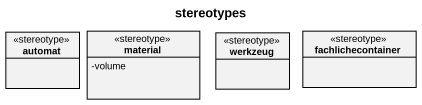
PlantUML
@startuml
title stereotypes
hide circle
hide empty members
skinparam classAttributeIconSize 0
class material <<stereotype>> {
  -volume
}
class fachlichecontainer <<stereotype>>
class automat <<stereotype>>
class werkzeug <<stereotype>>
@enduml
